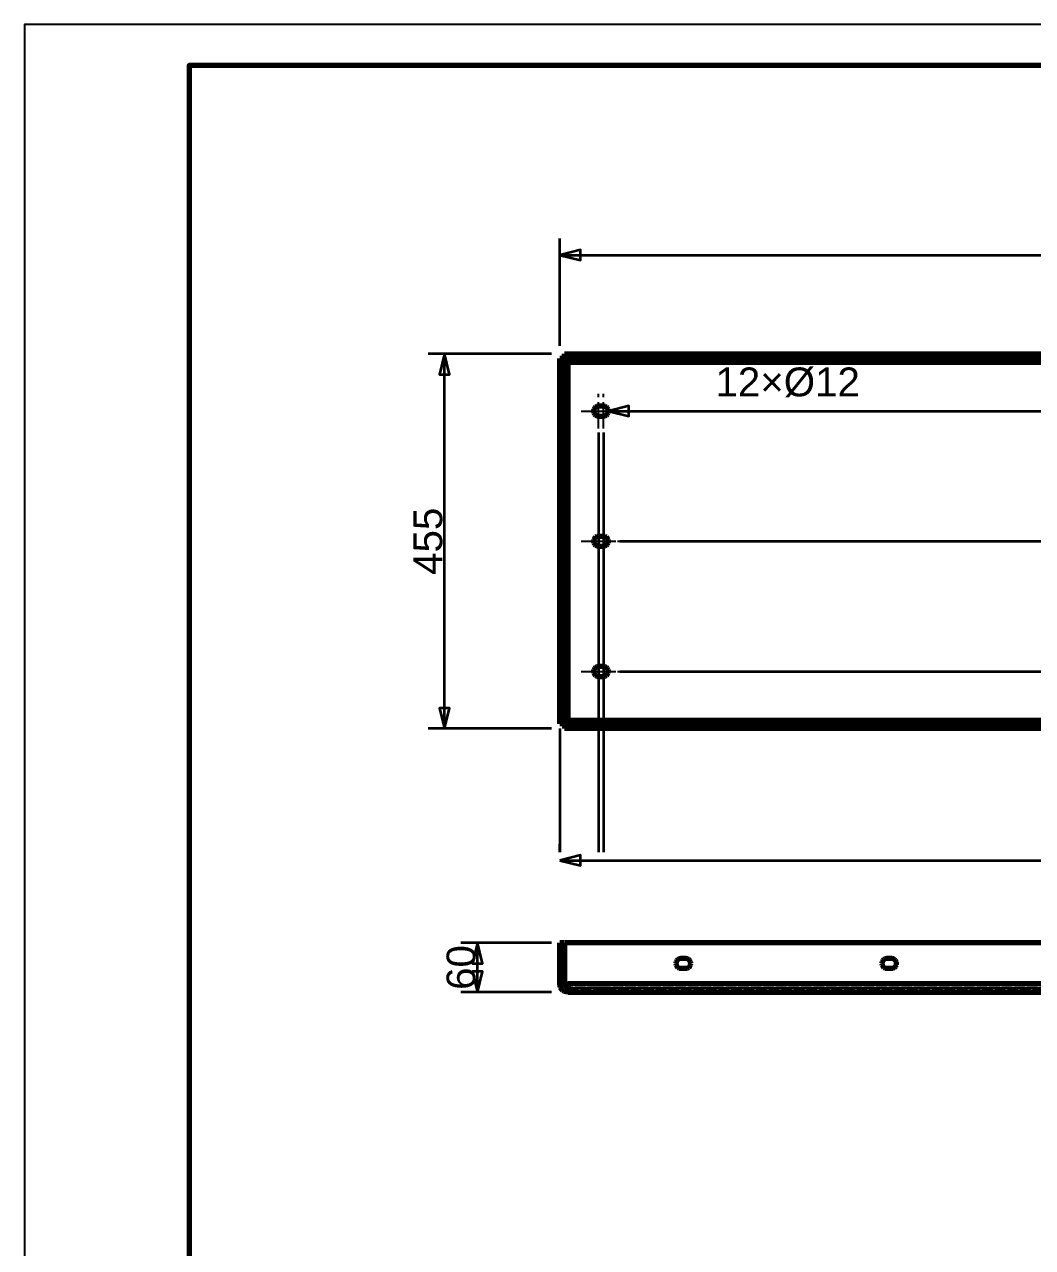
# Model space of a CAD drawing. Header units: millimetres. Extents: x 0 to 420, y 0 to 297.
# Drawn here: x 0 to 122.4, y 148.5 to 297 of the extents above; entities that cross this region are included whole.
import ezdxf
from ezdxf.enums import TextEntityAlignment as Align

# ---------------------------------------------------------------- set-up
doc = ezdxf.new("R2010")
doc.units = ezdxf.units.MM
doc.linetypes.add('CENTER', pattern=[5.08, 3.175, -0.635, 0.635, -0.635])
doc.linetypes.add('DASHED', pattern=[1.524, 1.27, -0.254])
doc.styles.add('GOST', font='Arial')

msp = doc.modelspace()

# ---------------------------------------------------------------- linework, layer by layer
at = {"color": 7, "lineweight": 35}
for p, q in [((65, 258), (65, 271)), ((65, 269), (220, 269)), ((64, 257), (49, 257)), ((51, 211.5), (51, 257)), ((70.9, 250.05), (82.9, 250.05)), ((72.3, 250.05), (235, 250.05)), ((72.9, 250.05), (235, 250.05)), ((82.9, 250.05), (87.9, 250.05)), ((69.7, 247.45), (69.7, 196.5)), ((70.3, 247.45), (70.3, 196.5)), ((72.3, 234.25), (235, 234.25)), ((72.9, 234.25), (235, 234.25)), ((69.7, 231.65), (69.7, 196.5)), ((70.3, 231.65), (70.3, 196.5)), ((72.3, 218.45), (235, 218.45)), ((72.9, 218.45), (235, 218.45)), ((69.7, 215.85), (69.7, 196.5)), ((70.3, 215.85), (70.3, 196.5)), ((64, 211.5), (49, 211.5)), ((65, 211.5), (65, 196.5)), ((65, 196.5), (65, 197.5)), ((65, 195.5), (220, 195.5)), ((64, 185.5), (53, 185.5)), ((55, 179.5), (55, 185.5)), ((64, 179.5), (53, 179.5))]:
    msp.add_line(p, q, dxfattribs=at)
at = {"color": 1, "lineweight": 70}
for p, q in [((65.57, 256.5), (65.57, 257)), ((65.57, 257), (219.43, 257)), ((65.5, 256.43), (65, 256.43)), ((65, 212.07), (65, 256.43)), ((65.5, 212.07), (65.5, 256.43)), ((65.51, 256), (65.5, 256)), ((65.5, 256), (65.5, 256)), ((65.53, 256), (65.51, 256)), ((65.55, 256), (65.53, 256)), ((65.58, 256), (65.55, 256)), ((65.57, 256.5), (219.43, 256.5)), ((65.61, 256), (65.58, 256)), ((65.65, 256), (65.61, 256)), ((65.69, 256), (65.65, 256)), ((65.73, 256), (65.69, 256)), ((65.78, 256), (65.73, 256)), ((65.83, 256), (65.78, 256)), ((65.89, 256), (65.83, 256)), ((65.94, 256), (65.89, 256)), ((66, 256), (65.94, 256)), ((66, 256.49), (66, 256.5)), ((66, 256.5), (66, 256.5)), ((66, 256.47), (66, 256.49)), ((66, 256.45), (66, 256.47)), ((66, 256.42), (66, 256.45)), ((66, 256.39), (66, 256.42)), ((66, 256.35), (66, 256.39)), ((66, 256.31), (66, 256.35)), ((66, 256.27), (66, 256.31)), ((66, 256.22), (66, 256.27)), ((66, 256.17), (66, 256.22)), ((66, 256.11), (66, 256.17)), ((66, 256.06), (66, 256.11)), ((66, 256), (66, 256.06)), ((66, 212.5), (66, 256)), ((66, 256), (219, 256)), ((69.13, 250.24), (69.1, 250.05)), ((69.1, 250.05), (69.13, 249.86)), ((69.21, 250.4), (69.13, 250.24)), ((69.13, 249.86), (69.21, 249.7)), ((69.35, 250.54), (69.21, 250.4)), ((69.21, 249.7), (69.35, 249.56)), ((69.51, 250.62), (69.35, 250.54)), ((69.35, 249.56), (69.51, 249.48)), ((69.7, 250.65), (69.51, 250.62)), ((70.3, 250.65), (69.7, 250.65)), ((70.49, 250.62), (70.3, 250.65)), ((70.65, 250.54), (70.49, 250.62)), ((70.49, 249.48), (70.65, 249.56)), ((70.79, 250.4), (70.65, 250.54)), ((70.65, 249.56), (70.79, 249.7)), ((70.87, 250.24), (70.79, 250.4)), ((70.79, 249.7), (70.87, 249.86)), ((70.9, 250.05), (70.87, 250.24)), ((70.87, 249.86), (70.9, 250.05)), ((69.51, 249.48), (69.7, 249.45)), ((69.7, 249.45), (70.3, 249.45)), ((70.3, 249.45), (70.49, 249.48)), ((69.35, 234.74), (69.21, 234.6)), ((69.51, 234.82), (69.35, 234.74)), ((69.7, 234.85), (69.51, 234.82)), ((70.3, 234.85), (69.7, 234.85)), ((70.49, 234.82), (70.3, 234.85)), ((70.65, 234.74), (70.49, 234.82)), ((70.79, 234.6), (70.65, 234.74)), ((69.13, 234.44), (69.1, 234.25)), ((69.1, 234.25), (69.13, 234.06)), ((69.21, 234.6), (69.13, 234.44)), ((69.13, 234.06), (69.21, 233.9)), ((69.21, 233.9), (69.35, 233.76)), ((69.35, 233.76), (69.51, 233.68)), ((69.51, 233.68), (69.7, 233.65)), ((69.7, 233.65), (70.3, 233.65)), ((70.3, 233.65), (70.49, 233.68)), ((70.49, 233.68), (70.65, 233.76)), ((70.65, 233.76), (70.79, 233.9)), ((70.87, 234.44), (70.79, 234.6)), ((70.79, 233.9), (70.87, 234.06)), ((70.9, 234.25), (70.87, 234.44)), ((70.87, 234.06), (70.9, 234.25)), ((69.13, 218.64), (69.1, 218.45)), ((69.1, 218.45), (69.13, 218.26)), ((69.21, 218.8), (69.13, 218.64)), ((69.35, 218.94), (69.21, 218.8)), ((69.51, 219.02), (69.35, 218.94)), ((69.7, 219.05), (69.51, 219.02)), ((70.3, 219.05), (69.7, 219.05)), ((70.49, 219.02), (70.3, 219.05)), ((70.65, 218.94), (70.49, 219.02)), ((70.79, 218.8), (70.65, 218.94)), ((70.87, 218.64), (70.79, 218.8)), ((70.9, 218.45), (70.87, 218.64)), ((70.87, 218.26), (70.9, 218.45)), ((69.13, 218.26), (69.21, 218.1)), ((69.21, 218.1), (69.35, 217.96)), ((69.35, 217.96), (69.51, 217.88)), ((69.51, 217.88), (69.7, 217.85)), ((69.7, 217.85), (70.3, 217.85)), ((70.3, 217.85), (70.49, 217.88)), ((70.49, 217.88), (70.65, 217.96)), ((70.65, 217.96), (70.79, 218.1)), ((70.79, 218.1), (70.87, 218.26)), ((65.51, 212.5), (65.5, 212.5)), ((65.5, 212.5), (65.5, 212.5)), ((65.53, 212.5), (65.51, 212.5)), ((65.55, 212.5), (65.53, 212.5)), ((65.58, 212.5), (65.55, 212.5)), ((65.61, 212.5), (65.58, 212.5)), ((65.65, 212.5), (65.61, 212.5)), ((65.69, 212.5), (65.65, 212.5)), ((65.73, 212.5), (65.69, 212.5)), ((65.78, 212.5), (65.73, 212.5)), ((65.83, 212.5), (65.78, 212.5)), ((65.89, 212.5), (65.83, 212.5)), ((65.94, 212.5), (65.89, 212.5)), ((66, 212.5), (65.94, 212.5)), ((66, 212.5), (66, 212.44)), ((219, 212.5), (66, 212.5)), ((66, 212.44), (66, 212.39)), ((66, 212.39), (66, 212.33)), ((65.5, 212.07), (65, 212.07)), ((219.43, 212), (65.57, 212)), ((65.57, 212), (65.57, 211.5)), ((219.43, 211.5), (65.57, 211.5)), ((66, 212.33), (66, 212.28)), ((66, 212.28), (66, 212.23)), ((66, 212.23), (66, 212.19)), ((66, 212.19), (66, 212.15)), ((66, 212.15), (66, 212.11)), ((66, 212.11), (66, 212.08)), ((66, 212.08), (66, 212.05)), ((66, 212.05), (66, 212.03)), ((66, 212.03), (66, 212.01)), ((66, 212.01), (66, 212)), ((66, 212), (66, 212)), ((65, 180.5), (65, 185.5)), ((65.5, 185.5), (65, 185.5)), ((65.5, 180.5), (65.5, 185.5)), ((65.57, 185.5), (65.57, 180.5)), ((219.43, 185.5), (65.57, 185.5)), ((79.13, 183.19), (79.1, 183)), ((79.13, 183.19), (79.1, 183)), ((79.1, 183), (79.13, 182.81)), ((79.1, 183), (79.13, 182.81)), ((79.21, 183.35), (79.13, 183.19)), ((79.21, 183.35), (79.13, 183.19)), ((79.13, 182.81), (79.21, 182.65)), ((79.13, 182.81), (79.21, 182.65)), ((79.35, 183.49), (79.21, 183.35)), ((79.35, 183.49), (79.21, 183.35)), ((79.51, 183.57), (79.35, 183.49)), ((79.51, 183.57), (79.35, 183.49)), ((79.7, 183.6), (79.51, 183.57)), ((79.7, 183.6), (79.51, 183.57)), ((80.3, 183.6), (79.7, 183.6)), ((80.49, 183.57), (80.3, 183.6)), ((80.49, 183.57), (80.3, 183.6)), ((80.65, 183.49), (80.49, 183.57)), ((80.65, 183.49), (80.49, 183.57)), ((80.79, 183.35), (80.65, 183.49)), ((80.79, 183.35), (80.65, 183.49)), ((80.87, 183.19), (80.79, 183.35)), ((80.87, 183.19), (80.79, 183.35)), ((80.79, 182.65), (80.87, 182.81)), ((80.79, 182.65), (80.87, 182.81)), ((80.9, 183), (80.87, 183.19)), ((80.9, 183), (80.87, 183.19)), ((80.87, 182.81), (80.9, 183)), ((80.87, 182.81), (80.9, 183)), ((104.13, 183.19), (104.1, 183)), ((104.13, 183.19), (104.1, 183)), ((104.1, 183), (104.13, 182.81)), ((104.1, 183), (104.13, 182.81)), ((104.21, 183.35), (104.13, 183.19)), ((104.21, 183.35), (104.13, 183.19)), ((104.13, 182.81), (104.21, 182.65)), ((104.13, 182.81), (104.21, 182.65)), ((104.35, 183.49), (104.21, 183.35)), ((104.35, 183.49), (104.21, 183.35)), ((104.51, 183.57), (104.35, 183.49)), ((104.51, 183.57), (104.35, 183.49)), ((104.7, 183.6), (104.51, 183.57)), ((104.7, 183.6), (104.51, 183.57)), ((105.3, 183.6), (104.7, 183.6)), ((105.49, 183.57), (105.3, 183.6)), ((105.49, 183.57), (105.3, 183.6)), ((105.65, 183.49), (105.49, 183.57)), ((105.65, 183.49), (105.49, 183.57)), ((105.79, 183.35), (105.65, 183.49)), ((105.79, 183.35), (105.65, 183.49)), ((105.87, 183.19), (105.79, 183.35)), ((105.87, 183.19), (105.79, 183.35)), ((105.79, 182.65), (105.87, 182.81)), ((105.79, 182.65), (105.87, 182.81)), ((105.9, 183), (105.87, 183.19)), ((105.9, 183), (105.87, 183.19)), ((105.87, 182.81), (105.9, 183)), ((105.87, 182.81), (105.9, 183)), ((79.21, 182.65), (79.35, 182.51)), ((79.21, 182.65), (79.35, 182.51)), ((79.35, 182.51), (79.51, 182.43)), ((79.35, 182.51), (79.51, 182.43)), ((79.51, 182.43), (79.7, 182.4)), ((79.51, 182.43), (79.7, 182.4)), ((79.7, 182.4), (80.3, 182.4)), ((80.3, 182.4), (80.49, 182.43)), ((80.3, 182.4), (80.49, 182.43)), ((80.49, 182.43), (80.65, 182.51)), ((80.49, 182.43), (80.65, 182.51)), ((80.65, 182.51), (80.79, 182.65)), ((80.65, 182.51), (80.79, 182.65)), ((104.21, 182.65), (104.35, 182.51)), ((104.21, 182.65), (104.35, 182.51)), ((104.35, 182.51), (104.51, 182.43)), ((104.35, 182.51), (104.51, 182.43)), ((104.51, 182.43), (104.7, 182.4)), ((104.51, 182.43), (104.7, 182.4)), ((104.7, 182.4), (105.3, 182.4)), ((105.3, 182.4), (105.49, 182.43)), ((105.3, 182.4), (105.49, 182.43)), ((105.49, 182.43), (105.65, 182.51)), ((105.49, 182.43), (105.65, 182.51)), ((105.65, 182.51), (105.79, 182.65)), ((105.65, 182.51), (105.79, 182.65)), ((65.03, 180.28), (65, 180.5)), ((65.5, 180.5), (65, 180.5)), ((65.1, 180.07), (65.03, 180.28)), ((65.22, 179.88), (65.1, 180.07)), ((65.38, 179.72), (65.22, 179.88)), ((65.57, 179.6), (65.38, 179.72)), ((65.52, 180.35), (65.5, 180.5)), ((65.6, 180.21), (65.52, 180.35)), ((65.57, 180.5), (66, 180.5)), ((65.71, 180.1), (65.6, 180.21)), ((65.85, 180.02), (65.71, 180.1)), ((66, 180), (65.85, 180.02)), ((66, 180.5), (66, 180.39)), ((219, 180.5), (66, 180.5)), ((66, 180.39), (66, 180.28)), ((66, 180.28), (66, 180.17)), ((66, 180.17), (66, 180.07)), ((66, 180.07), (66, 179.97)), ((66, 179.97), (66, 179.88)), ((66, 179.88), (66, 179.79)), ((66, 179.79), (66, 179.72)), ((66, 179.72), (66, 179.65)), ((65.78, 179.53), (65.57, 179.6)), ((66, 179.5), (65.78, 179.53)), ((66, 179.65), (66, 179.6)), ((66, 179.6), (66, 179.56)), ((66, 179.56), (66, 179.53)), ((66, 179.53), (66, 179.51)), ((66, 179.51), (66, 179.5)), ((66, 179.5), (219, 179.5))]:
    msp.add_line(p, q, dxfattribs=at)
at = {"color": 5, "linetype": 'DASHED', "lineweight": 35}
for p, q in [((66, 257), (65.57, 257)), ((65.57, 256.5), (65.57, 257)), ((66, 257), (219, 257)), ((66, 256.99), (66, 257)), ((66, 256.5), (66, 257)), ((66, 256.97), (66, 256.99)), ((66, 256.94), (66, 256.97)), ((66, 256.9), (66, 256.94)), ((79.12, 257), (79.1, 257)), ((79.1, 257), (79.1, 257)), ((79.1, 257), (79.1, 257)), ((79.1, 257), (79.12, 257)), ((79.13, 257), (79.12, 257)), ((79.12, 257), (79.13, 257)), ((79.16, 257), (79.13, 257)), ((79.13, 257), (79.16, 257)), ((79.19, 257), (79.16, 257)), ((79.16, 257), (79.19, 257)), ((79.23, 257), (79.19, 257)), ((79.19, 257), (79.23, 257)), ((79.28, 257), (79.23, 257)), ((79.23, 257), (79.28, 257)), ((79.33, 257), (79.28, 257)), ((79.28, 257), (79.33, 257)), ((79.38, 257), (79.33, 257)), ((79.33, 257), (79.38, 257)), ((79.44, 257), (79.38, 257)), ((79.38, 257), (79.44, 257)), ((79.5, 257), (79.44, 257)), ((79.44, 257), (79.5, 257)), ((79.57, 257), (79.5, 257)), ((79.5, 257), (79.57, 257)), ((79.63, 257), (79.57, 257)), ((79.57, 257), (79.63, 257)), ((79.7, 257), (79.63, 257)), ((79.63, 257), (79.7, 257)), ((79.7, 257), (80.3, 257)), ((80.3, 257), (79.7, 257)), ((80.3, 257), (80.37, 257)), ((80.37, 257), (80.3, 257)), ((80.37, 257), (80.43, 257)), ((80.43, 257), (80.37, 257)), ((80.43, 257), (80.5, 257)), ((80.5, 257), (80.43, 257)), ((80.5, 257), (80.56, 257)), ((80.56, 257), (80.5, 257)), ((80.56, 257), (80.62, 257)), ((80.62, 257), (80.56, 257)), ((80.62, 257), (80.67, 257)), ((80.67, 257), (80.62, 257)), ((80.67, 257), (80.72, 257)), ((80.72, 257), (80.67, 257)), ((80.72, 257), (80.77, 257)), ((80.77, 257), (80.72, 257)), ((80.77, 257), (80.81, 257)), ((80.81, 257), (80.77, 257)), ((80.81, 257), (80.84, 257)), ((80.84, 257), (80.81, 257)), ((80.84, 257), (80.87, 257)), ((80.87, 257), (80.84, 257)), ((80.87, 257), (80.88, 257)), ((80.88, 257), (80.87, 257)), ((80.88, 257), (80.9, 257)), ((80.9, 257), (80.88, 257)), ((80.9, 257), (80.9, 257)), ((80.9, 257), (80.9, 257)), ((104.12, 257), (104.1, 257)), ((104.1, 257), (104.1, 257)), ((104.1, 257), (104.1, 257)), ((104.1, 257), (104.12, 257)), ((104.13, 257), (104.12, 257)), ((104.12, 257), (104.13, 257)), ((104.16, 257), (104.13, 257)), ((104.13, 257), (104.16, 257)), ((104.19, 257), (104.16, 257)), ((104.16, 257), (104.19, 257)), ((104.23, 257), (104.19, 257)), ((104.19, 257), (104.23, 257)), ((104.28, 257), (104.23, 257)), ((104.23, 257), (104.28, 257)), ((104.33, 257), (104.28, 257)), ((104.28, 257), (104.33, 257)), ((104.38, 257), (104.33, 257)), ((104.33, 257), (104.38, 257)), ((104.44, 257), (104.38, 257)), ((104.38, 257), (104.44, 257)), ((104.5, 257), (104.44, 257)), ((104.44, 257), (104.5, 257)), ((104.57, 257), (104.5, 257)), ((104.5, 257), (104.57, 257)), ((104.63, 257), (104.57, 257)), ((104.57, 257), (104.63, 257)), ((104.7, 257), (104.63, 257)), ((104.63, 257), (104.7, 257)), ((104.7, 257), (105.3, 257)), ((105.3, 257), (104.7, 257)), ((105.3, 257), (105.37, 257)), ((105.37, 257), (105.3, 257)), ((105.37, 257), (105.43, 257)), ((105.43, 257), (105.37, 257)), ((105.43, 257), (105.5, 257)), ((105.5, 257), (105.43, 257)), ((105.5, 257), (105.56, 257)), ((105.56, 257), (105.5, 257)), ((105.56, 257), (105.62, 257)), ((105.62, 257), (105.56, 257)), ((105.62, 257), (105.67, 257)), ((105.67, 257), (105.62, 257)), ((105.67, 257), (105.72, 257)), ((105.72, 257), (105.67, 257)), ((105.72, 257), (105.77, 257)), ((105.77, 257), (105.72, 257)), ((105.77, 257), (105.81, 257)), ((105.81, 257), (105.77, 257)), ((105.81, 257), (105.84, 257)), ((105.84, 257), (105.81, 257)), ((105.84, 257), (105.87, 257)), ((105.87, 257), (105.84, 257)), ((105.87, 257), (105.88, 257)), ((105.88, 257), (105.87, 257)), ((105.88, 257), (105.9, 257)), ((105.9, 257), (105.88, 257)), ((105.9, 257), (105.9, 257)), ((105.9, 257), (105.9, 257)), ((65.5, 256.43), (65, 256.43)), ((65, 256.43), (65, 256)), ((65, 212.5), (65, 256)), ((65, 256), (65.01, 256)), ((65.5, 256), (65, 256)), ((65.01, 256), (65.03, 256)), ((65.03, 256), (65.06, 256)), ((65.06, 256), (65.1, 256)), ((65.1, 256), (65.15, 256)), ((65.15, 256), (65.22, 256)), ((65.22, 256), (65.29, 256)), ((65.29, 256), (65.38, 256)), ((65.38, 256), (65.47, 256)), ((65.47, 256), (65.57, 256)), ((65.5, 256), (65.5, 256.43)), ((65.5, 256), (65.5, 212.5)), ((66, 256.5), (65.57, 256.5)), ((65.57, 256), (65.67, 256)), ((65.67, 256), (65.78, 256)), ((65.78, 256), (65.89, 256)), ((65.89, 256), (66, 256)), ((66, 256.85), (66, 256.9)), ((66, 256.78), (66, 256.85)), ((66, 256.71), (66, 256.78)), ((66, 256.62), (66, 256.71)), ((66, 256.53), (66, 256.62)), ((66, 256.43), (66, 256.53)), ((219, 256.5), (66, 256.5)), ((66, 256.33), (66, 256.43)), ((66, 256.22), (66, 256.33)), ((66, 256.11), (66, 256.22)), ((66, 256), (66, 256.11)), ((79.12, 256.5), (79.1, 256.5)), ((79.1, 256.5), (79.1, 256.5)), ((79.1, 256.5), (79.1, 256.5)), ((79.1, 256.5), (79.12, 256.5)), ((79.13, 256.5), (79.12, 256.5)), ((79.12, 256.5), (79.13, 256.5)), ((79.16, 256.5), (79.13, 256.5)), ((79.13, 256.5), (79.16, 256.5)), ((79.19, 256.5), (79.16, 256.5)), ((79.16, 256.5), (79.19, 256.5)), ((79.23, 256.5), (79.19, 256.5)), ((79.19, 256.5), (79.23, 256.5)), ((79.28, 256.5), (79.23, 256.5)), ((79.23, 256.5), (79.28, 256.5)), ((79.33, 256.5), (79.28, 256.5)), ((79.28, 256.5), (79.33, 256.5)), ((79.38, 256.5), (79.33, 256.5)), ((79.33, 256.5), (79.38, 256.5)), ((79.44, 256.5), (79.38, 256.5)), ((79.38, 256.5), (79.44, 256.5)), ((79.5, 256.5), (79.44, 256.5)), ((79.44, 256.5), (79.5, 256.5)), ((79.57, 256.5), (79.5, 256.5)), ((79.5, 256.5), (79.57, 256.5)), ((79.63, 256.5), (79.57, 256.5)), ((79.57, 256.5), (79.63, 256.5)), ((79.7, 256.5), (79.63, 256.5)), ((79.63, 256.5), (79.7, 256.5)), ((80.3, 256.5), (79.7, 256.5)), ((79.7, 256.5), (80.3, 256.5)), ((80.3, 256.5), (80.37, 256.5)), ((80.37, 256.5), (80.3, 256.5)), ((80.37, 256.5), (80.43, 256.5)), ((80.43, 256.5), (80.37, 256.5)), ((80.43, 256.5), (80.5, 256.5)), ((80.5, 256.5), (80.43, 256.5)), ((80.5, 256.5), (80.56, 256.5)), ((80.56, 256.5), (80.5, 256.5)), ((80.56, 256.5), (80.62, 256.5)), ((80.62, 256.5), (80.56, 256.5)), ((80.62, 256.5), (80.67, 256.5)), ((80.67, 256.5), (80.62, 256.5)), ((80.67, 256.5), (80.72, 256.5)), ((80.72, 256.5), (80.67, 256.5)), ((80.72, 256.5), (80.77, 256.5)), ((80.77, 256.5), (80.72, 256.5)), ((80.77, 256.5), (80.81, 256.5)), ((80.81, 256.5), (80.77, 256.5)), ((80.81, 256.5), (80.84, 256.5)), ((80.84, 256.5), (80.81, 256.5)), ((80.84, 256.5), (80.87, 256.5)), ((80.87, 256.5), (80.84, 256.5)), ((80.87, 256.5), (80.88, 256.5)), ((80.88, 256.5), (80.87, 256.5)), ((80.88, 256.5), (80.9, 256.5)), ((80.9, 256.5), (80.88, 256.5)), ((80.9, 256.5), (80.9, 256.5)), ((80.9, 256.5), (80.9, 256.5)), ((104.12, 256.5), (104.1, 256.5)), ((104.1, 256.5), (104.1, 256.5)), ((104.1, 256.5), (104.1, 256.5)), ((104.1, 256.5), (104.12, 256.5)), ((104.13, 256.5), (104.12, 256.5)), ((104.12, 256.5), (104.13, 256.5)), ((104.16, 256.5), (104.13, 256.5)), ((104.13, 256.5), (104.16, 256.5)), ((104.19, 256.5), (104.16, 256.5)), ((104.16, 256.5), (104.19, 256.5)), ((104.23, 256.5), (104.19, 256.5)), ((104.19, 256.5), (104.23, 256.5)), ((104.28, 256.5), (104.23, 256.5)), ((104.23, 256.5), (104.28, 256.5)), ((104.33, 256.5), (104.28, 256.5)), ((104.28, 256.5), (104.33, 256.5)), ((104.38, 256.5), (104.33, 256.5)), ((104.33, 256.5), (104.38, 256.5)), ((104.44, 256.5), (104.38, 256.5)), ((104.38, 256.5), (104.44, 256.5)), ((104.5, 256.5), (104.44, 256.5)), ((104.44, 256.5), (104.5, 256.5)), ((104.57, 256.5), (104.5, 256.5)), ((104.5, 256.5), (104.57, 256.5)), ((104.63, 256.5), (104.57, 256.5)), ((104.57, 256.5), (104.63, 256.5)), ((104.7, 256.5), (104.63, 256.5)), ((104.63, 256.5), (104.7, 256.5)), ((105.3, 256.5), (104.7, 256.5)), ((104.7, 256.5), (105.3, 256.5)), ((105.3, 256.5), (105.37, 256.5)), ((105.37, 256.5), (105.3, 256.5)), ((105.37, 256.5), (105.43, 256.5)), ((105.43, 256.5), (105.37, 256.5)), ((105.43, 256.5), (105.5, 256.5)), ((105.5, 256.5), (105.43, 256.5)), ((105.5, 256.5), (105.56, 256.5)), ((105.56, 256.5), (105.5, 256.5)), ((105.56, 256.5), (105.62, 256.5)), ((105.62, 256.5), (105.56, 256.5)), ((105.62, 256.5), (105.67, 256.5)), ((105.67, 256.5), (105.62, 256.5)), ((105.67, 256.5), (105.72, 256.5)), ((105.72, 256.5), (105.67, 256.5)), ((105.72, 256.5), (105.77, 256.5)), ((105.77, 256.5), (105.72, 256.5)), ((105.77, 256.5), (105.81, 256.5)), ((105.81, 256.5), (105.77, 256.5)), ((105.81, 256.5), (105.84, 256.5)), ((105.84, 256.5), (105.81, 256.5)), ((105.84, 256.5), (105.87, 256.5)), ((105.87, 256.5), (105.84, 256.5)), ((105.87, 256.5), (105.88, 256.5)), ((105.88, 256.5), (105.87, 256.5)), ((105.88, 256.5), (105.9, 256.5)), ((105.9, 256.5), (105.88, 256.5)), ((105.9, 256.5), (105.9, 256.5)), ((105.9, 256.5), (105.9, 256.5)), ((69.1, 250.05), (69.13, 250.24)), ((69.13, 249.86), (69.1, 250.05)), ((69.13, 250.24), (69.21, 250.4)), ((69.21, 249.7), (69.13, 249.86)), ((69.21, 250.4), (69.35, 250.54)), ((69.35, 249.56), (69.21, 249.7)), ((69.35, 250.54), (69.51, 250.62)), ((69.51, 249.48), (69.35, 249.56)), ((69.51, 250.62), (69.7, 250.65)), ((69.7, 250.65), (70.3, 250.65)), ((70.3, 250.65), (70.49, 250.62)), ((70.49, 250.62), (70.65, 250.54)), ((70.65, 249.56), (70.49, 249.48)), ((70.65, 250.54), (70.79, 250.4)), ((70.79, 249.7), (70.65, 249.56)), ((70.79, 250.4), (70.87, 250.24)), ((70.87, 249.86), (70.79, 249.7)), ((70.87, 250.24), (70.9, 250.05)), ((70.9, 250.05), (70.87, 249.86)), ((69.7, 249.45), (69.51, 249.48)), ((70.3, 249.45), (69.7, 249.45)), ((70.49, 249.48), (70.3, 249.45)), ((69.21, 234.6), (69.35, 234.74)), ((69.35, 234.74), (69.51, 234.82)), ((69.51, 234.82), (69.7, 234.85)), ((69.7, 234.85), (70.3, 234.85)), ((70.3, 234.85), (70.49, 234.82)), ((70.49, 234.82), (70.65, 234.74)), ((70.65, 234.74), (70.79, 234.6)), ((69.1, 234.25), (69.13, 234.44)), ((69.13, 234.06), (69.1, 234.25)), ((69.13, 234.44), (69.21, 234.6)), ((69.21, 233.9), (69.13, 234.06)), ((69.35, 233.76), (69.21, 233.9)), ((69.51, 233.68), (69.35, 233.76)), ((69.7, 233.65), (69.51, 233.68)), ((70.3, 233.65), (69.7, 233.65)), ((70.49, 233.68), (70.3, 233.65)), ((70.65, 233.76), (70.49, 233.68)), ((70.79, 233.9), (70.65, 233.76)), ((70.79, 234.6), (70.87, 234.44)), ((70.87, 234.06), (70.79, 233.9)), ((70.87, 234.44), (70.9, 234.25)), ((70.9, 234.25), (70.87, 234.06)), ((69.1, 218.45), (69.13, 218.64)), ((69.13, 218.26), (69.1, 218.45)), ((69.13, 218.64), (69.21, 218.8)), ((69.21, 218.8), (69.35, 218.94)), ((69.35, 218.94), (69.51, 219.02)), ((69.51, 219.02), (69.7, 219.05)), ((69.7, 219.05), (70.3, 219.05)), ((70.3, 219.05), (70.49, 219.02)), ((70.49, 219.02), (70.65, 218.94)), ((70.65, 218.94), (70.79, 218.8)), ((70.79, 218.8), (70.87, 218.64)), ((70.87, 218.64), (70.9, 218.45)), ((70.9, 218.45), (70.87, 218.26)), ((69.21, 218.1), (69.13, 218.26)), ((69.35, 217.96), (69.21, 218.1)), ((69.51, 217.88), (69.35, 217.96)), ((69.7, 217.85), (69.51, 217.88)), ((70.3, 217.85), (69.7, 217.85)), ((70.49, 217.88), (70.3, 217.85)), ((70.65, 217.96), (70.49, 217.88)), ((70.79, 218.1), (70.65, 217.96)), ((70.87, 218.26), (70.79, 218.1)), ((65.01, 212.5), (65, 212.5)), ((65.5, 212.5), (65, 212.5)), ((65, 212.5), (65, 212.07)), ((65.03, 212.5), (65.01, 212.5)), ((65.06, 212.5), (65.03, 212.5)), ((65.1, 212.5), (65.06, 212.5)), ((65.15, 212.5), (65.1, 212.5)), ((65.22, 212.5), (65.15, 212.5)), ((65.29, 212.5), (65.22, 212.5)), ((65.38, 212.5), (65.29, 212.5)), ((65.47, 212.5), (65.38, 212.5)), ((65.57, 212.5), (65.47, 212.5)), ((65.5, 212.5), (65.5, 212.07)), ((65.67, 212.5), (65.57, 212.5)), ((65.78, 212.5), (65.67, 212.5)), ((65.89, 212.5), (65.78, 212.5)), ((66, 212.5), (65.89, 212.5)), ((66, 212.39), (66, 212.5)), ((66, 212.28), (66, 212.39)), ((65.5, 212.07), (65, 212.07)), ((66, 212), (65.57, 212)), ((65.57, 212), (65.57, 211.5)), ((65.57, 211.5), (66, 211.5)), ((66, 212.17), (66, 212.28)), ((66, 212.07), (66, 212.17)), ((66, 211.97), (66, 212.07)), ((66, 212), (219, 212)), ((66, 212), (66, 211.5)), ((66, 211.88), (66, 211.97)), ((66, 211.79), (66, 211.88)), ((66, 211.72), (66, 211.79)), ((66, 211.65), (66, 211.72)), ((66, 211.6), (66, 211.65)), ((66, 211.56), (66, 211.6)), ((66, 211.53), (66, 211.56)), ((66, 211.51), (66, 211.53)), ((66, 211.5), (66, 211.51)), ((219, 211.5), (66, 211.5)), ((79.12, 212), (79.1, 212)), ((79.1, 212), (79.1, 212)), ((79.1, 212), (79.1, 212)), ((79.1, 212), (79.12, 212)), ((79.12, 211.5), (79.1, 211.5)), ((79.1, 211.5), (79.1, 211.5)), ((79.1, 211.5), (79.1, 211.5)), ((79.1, 211.5), (79.12, 211.5)), ((79.13, 212), (79.12, 212)), ((79.12, 212), (79.13, 212)), ((79.13, 211.5), (79.12, 211.5)), ((79.12, 211.5), (79.13, 211.5)), ((79.16, 212), (79.13, 212)), ((79.13, 212), (79.16, 212)), ((79.16, 211.5), (79.13, 211.5)), ((79.13, 211.5), (79.16, 211.5)), ((79.19, 212), (79.16, 212)), ((79.16, 212), (79.19, 212)), ((79.19, 211.5), (79.16, 211.5)), ((79.16, 211.5), (79.19, 211.5)), ((79.23, 212), (79.19, 212)), ((79.19, 212), (79.23, 212)), ((79.23, 211.5), (79.19, 211.5)), ((79.19, 211.5), (79.23, 211.5)), ((79.28, 212), (79.23, 212)), ((79.23, 212), (79.28, 212)), ((79.28, 211.5), (79.23, 211.5)), ((79.23, 211.5), (79.28, 211.5)), ((79.33, 212), (79.28, 212)), ((79.28, 212), (79.33, 212)), ((79.33, 211.5), (79.28, 211.5)), ((79.28, 211.5), (79.33, 211.5)), ((79.38, 212), (79.33, 212)), ((79.33, 212), (79.38, 212)), ((79.38, 211.5), (79.33, 211.5)), ((79.33, 211.5), (79.38, 211.5)), ((79.44, 212), (79.38, 212)), ((79.38, 212), (79.44, 212)), ((79.44, 211.5), (79.38, 211.5)), ((79.38, 211.5), (79.44, 211.5)), ((79.5, 212), (79.44, 212)), ((79.44, 212), (79.5, 212)), ((79.5, 211.5), (79.44, 211.5)), ((79.44, 211.5), (79.5, 211.5)), ((79.57, 212), (79.5, 212)), ((79.5, 212), (79.57, 212)), ((79.57, 211.5), (79.5, 211.5)), ((79.5, 211.5), (79.57, 211.5)), ((79.63, 212), (79.57, 212)), ((79.57, 212), (79.63, 212)), ((79.63, 211.5), (79.57, 211.5)), ((79.57, 211.5), (79.63, 211.5)), ((79.7, 212), (79.63, 212)), ((79.63, 212), (79.7, 212)), ((79.7, 211.5), (79.63, 211.5)), ((79.63, 211.5), (79.7, 211.5)), ((80.3, 212), (79.7, 212)), ((79.7, 212), (80.3, 212)), ((79.7, 211.5), (80.3, 211.5)), ((80.3, 211.5), (79.7, 211.5)), ((80.3, 212), (80.37, 212)), ((80.37, 212), (80.3, 212)), ((80.3, 211.5), (80.37, 211.5)), ((80.37, 211.5), (80.3, 211.5)), ((80.37, 212), (80.43, 212)), ((80.43, 212), (80.37, 212)), ((80.37, 211.5), (80.43, 211.5)), ((80.43, 211.5), (80.37, 211.5)), ((80.43, 212), (80.5, 212)), ((80.5, 212), (80.43, 212)), ((80.43, 211.5), (80.5, 211.5)), ((80.5, 211.5), (80.43, 211.5)), ((80.5, 212), (80.56, 212)), ((80.56, 212), (80.5, 212)), ((80.5, 211.5), (80.56, 211.5)), ((80.56, 211.5), (80.5, 211.5)), ((80.56, 212), (80.62, 212)), ((80.62, 212), (80.56, 212)), ((80.56, 211.5), (80.62, 211.5)), ((80.62, 211.5), (80.56, 211.5)), ((80.62, 212), (80.67, 212)), ((80.67, 212), (80.62, 212)), ((80.62, 211.5), (80.67, 211.5)), ((80.67, 211.5), (80.62, 211.5)), ((80.67, 212), (80.72, 212)), ((80.72, 212), (80.67, 212)), ((80.67, 211.5), (80.72, 211.5)), ((80.72, 211.5), (80.67, 211.5)), ((80.72, 212), (80.77, 212)), ((80.77, 212), (80.72, 212)), ((80.72, 211.5), (80.77, 211.5)), ((80.77, 211.5), (80.72, 211.5)), ((80.77, 212), (80.81, 212)), ((80.81, 212), (80.77, 212)), ((80.77, 211.5), (80.81, 211.5)), ((80.81, 211.5), (80.77, 211.5)), ((80.81, 212), (80.84, 212)), ((80.84, 212), (80.81, 212)), ((80.81, 211.5), (80.84, 211.5)), ((80.84, 211.5), (80.81, 211.5)), ((80.84, 212), (80.87, 212)), ((80.87, 212), (80.84, 212)), ((80.84, 211.5), (80.87, 211.5)), ((80.87, 211.5), (80.84, 211.5)), ((80.87, 212), (80.88, 212)), ((80.88, 212), (80.87, 212)), ((80.87, 211.5), (80.88, 211.5)), ((80.88, 211.5), (80.87, 211.5)), ((80.88, 212), (80.9, 212)), ((80.9, 212), (80.88, 212)), ((80.88, 211.5), (80.9, 211.5)), ((80.9, 211.5), (80.88, 211.5)), ((80.9, 212), (80.9, 212)), ((80.9, 212), (80.9, 212)), ((80.9, 211.5), (80.9, 211.5)), ((80.9, 211.5), (80.9, 211.5)), ((104.12, 212), (104.1, 212)), ((104.1, 212), (104.1, 212)), ((104.1, 212), (104.1, 212)), ((104.1, 212), (104.12, 212)), ((104.12, 211.5), (104.1, 211.5)), ((104.1, 211.5), (104.1, 211.5)), ((104.1, 211.5), (104.1, 211.5)), ((104.1, 211.5), (104.12, 211.5)), ((104.13, 212), (104.12, 212)), ((104.12, 212), (104.13, 212)), ((104.13, 211.5), (104.12, 211.5)), ((104.12, 211.5), (104.13, 211.5)), ((104.16, 212), (104.13, 212)), ((104.13, 212), (104.16, 212)), ((104.16, 211.5), (104.13, 211.5)), ((104.13, 211.5), (104.16, 211.5)), ((104.19, 212), (104.16, 212)), ((104.16, 212), (104.19, 212)), ((104.19, 211.5), (104.16, 211.5)), ((104.16, 211.5), (104.19, 211.5)), ((104.23, 212), (104.19, 212)), ((104.19, 212), (104.23, 212)), ((104.23, 211.5), (104.19, 211.5)), ((104.19, 211.5), (104.23, 211.5)), ((104.28, 212), (104.23, 212)), ((104.23, 212), (104.28, 212)), ((104.28, 211.5), (104.23, 211.5)), ((104.23, 211.5), (104.28, 211.5)), ((104.33, 212), (104.28, 212)), ((104.28, 212), (104.33, 212)), ((104.33, 211.5), (104.28, 211.5)), ((104.28, 211.5), (104.33, 211.5)), ((104.38, 212), (104.33, 212)), ((104.33, 212), (104.38, 212)), ((104.38, 211.5), (104.33, 211.5)), ((104.33, 211.5), (104.38, 211.5)), ((104.44, 212), (104.38, 212)), ((104.38, 212), (104.44, 212)), ((104.44, 211.5), (104.38, 211.5)), ((104.38, 211.5), (104.44, 211.5)), ((104.5, 212), (104.44, 212)), ((104.44, 212), (104.5, 212)), ((104.5, 211.5), (104.44, 211.5)), ((104.44, 211.5), (104.5, 211.5)), ((104.57, 212), (104.5, 212)), ((104.5, 212), (104.57, 212)), ((104.57, 211.5), (104.5, 211.5)), ((104.5, 211.5), (104.57, 211.5)), ((104.63, 212), (104.57, 212)), ((104.57, 212), (104.63, 212)), ((104.63, 211.5), (104.57, 211.5)), ((104.57, 211.5), (104.63, 211.5)), ((104.7, 212), (104.63, 212)), ((104.63, 212), (104.7, 212)), ((104.7, 211.5), (104.63, 211.5)), ((104.63, 211.5), (104.7, 211.5)), ((105.3, 212), (104.7, 212)), ((104.7, 212), (105.3, 212)), ((104.7, 211.5), (105.3, 211.5)), ((105.3, 211.5), (104.7, 211.5)), ((105.3, 212), (105.37, 212)), ((105.37, 212), (105.3, 212)), ((105.3, 211.5), (105.37, 211.5)), ((105.37, 211.5), (105.3, 211.5)), ((105.37, 212), (105.43, 212)), ((105.43, 212), (105.37, 212)), ((105.37, 211.5), (105.43, 211.5)), ((105.43, 211.5), (105.37, 211.5)), ((105.43, 212), (105.5, 212)), ((105.5, 212), (105.43, 212)), ((105.43, 211.5), (105.5, 211.5)), ((105.5, 211.5), (105.43, 211.5)), ((105.5, 212), (105.56, 212)), ((105.56, 212), (105.5, 212)), ((105.5, 211.5), (105.56, 211.5)), ((105.56, 211.5), (105.5, 211.5)), ((105.56, 212), (105.62, 212)), ((105.62, 212), (105.56, 212)), ((105.56, 211.5), (105.62, 211.5)), ((105.62, 211.5), (105.56, 211.5)), ((105.62, 212), (105.67, 212)), ((105.67, 212), (105.62, 212)), ((105.62, 211.5), (105.67, 211.5)), ((105.67, 211.5), (105.62, 211.5)), ((105.67, 212), (105.72, 212)), ((105.72, 212), (105.67, 212)), ((105.67, 211.5), (105.72, 211.5)), ((105.72, 211.5), (105.67, 211.5)), ((105.72, 212), (105.77, 212)), ((105.77, 212), (105.72, 212)), ((105.72, 211.5), (105.77, 211.5)), ((105.77, 211.5), (105.72, 211.5)), ((105.77, 212), (105.81, 212)), ((105.81, 212), (105.77, 212)), ((105.77, 211.5), (105.81, 211.5)), ((105.81, 211.5), (105.77, 211.5)), ((105.81, 212), (105.84, 212)), ((105.84, 212), (105.81, 212)), ((105.81, 211.5), (105.84, 211.5)), ((105.84, 211.5), (105.81, 211.5)), ((105.84, 212), (105.87, 212)), ((105.87, 212), (105.84, 212)), ((105.84, 211.5), (105.87, 211.5)), ((105.87, 211.5), (105.84, 211.5)), ((105.87, 212), (105.88, 212)), ((105.88, 212), (105.87, 212)), ((105.87, 211.5), (105.88, 211.5)), ((105.88, 211.5), (105.87, 211.5)), ((105.88, 212), (105.9, 212)), ((105.9, 212), (105.88, 212)), ((105.88, 211.5), (105.9, 211.5)), ((105.9, 211.5), (105.88, 211.5)), ((105.9, 212), (105.9, 212)), ((105.9, 212), (105.9, 212)), ((105.9, 211.5), (105.9, 211.5)), ((105.9, 211.5), (105.9, 211.5)), ((65, 185.5), (65, 180.5)), ((65.5, 185.5), (65, 185.5)), ((65.5, 180.5), (65.5, 185.5)), ((65.57, 180.5), (65.57, 185.5)), ((65.57, 185.5), (219.43, 185.5)), ((65.57, 180.5), (65.57, 185.5)), ((65.57, 185.5), (219.43, 185.5)), ((219.43, 185.5), (65.57, 185.5)), ((65.57, 180.5), (65.57, 185.5)), ((79.1, 183), (79.13, 183.19)), ((79.1, 183), (79.13, 183.19)), ((79.13, 182.81), (79.1, 183)), ((79.13, 182.81), (79.1, 183)), ((79.13, 183.19), (79.21, 183.35)), ((79.13, 183.19), (79.21, 183.35)), ((79.21, 182.65), (79.13, 182.81)), ((79.21, 182.65), (79.13, 182.81)), ((79.21, 183.35), (79.35, 183.49)), ((79.21, 183.35), (79.35, 183.49)), ((79.35, 183.49), (79.51, 183.57)), ((79.35, 183.49), (79.51, 183.57)), ((79.51, 183.57), (79.7, 183.6)), ((79.51, 183.57), (79.7, 183.6)), ((79.7, 183.6), (80.3, 183.6)), ((80.3, 183.6), (79.7, 183.6)), ((79.7, 183.6), (80.3, 183.6)), ((80.3, 183.6), (80.49, 183.57)), ((80.3, 183.6), (80.49, 183.57)), ((80.49, 183.57), (80.65, 183.49)), ((80.49, 183.57), (80.65, 183.49)), ((80.65, 183.49), (80.79, 183.35)), ((80.65, 183.49), (80.79, 183.35)), ((80.79, 183.35), (80.87, 183.19)), ((80.79, 183.35), (80.87, 183.19)), ((80.87, 182.81), (80.79, 182.65)), ((80.87, 182.81), (80.79, 182.65)), ((80.87, 183.19), (80.9, 183)), ((80.87, 183.19), (80.9, 183)), ((80.9, 183), (80.87, 182.81)), ((80.9, 183), (80.87, 182.81)), ((104.1, 183), (104.13, 183.19)), ((104.1, 183), (104.13, 183.19)), ((104.13, 182.81), (104.1, 183)), ((104.13, 182.81), (104.1, 183)), ((104.13, 183.19), (104.21, 183.35)), ((104.13, 183.19), (104.21, 183.35)), ((104.21, 182.65), (104.13, 182.81)), ((104.21, 182.65), (104.13, 182.81)), ((104.21, 183.35), (104.35, 183.49)), ((104.21, 183.35), (104.35, 183.49)), ((104.35, 183.49), (104.51, 183.57)), ((104.35, 183.49), (104.51, 183.57)), ((104.51, 183.57), (104.7, 183.6)), ((104.51, 183.57), (104.7, 183.6)), ((104.7, 183.6), (105.3, 183.6)), ((105.3, 183.6), (104.7, 183.6)), ((104.7, 183.6), (105.3, 183.6)), ((105.3, 183.6), (105.49, 183.57)), ((105.3, 183.6), (105.49, 183.57)), ((105.49, 183.57), (105.65, 183.49)), ((105.49, 183.57), (105.65, 183.49)), ((105.65, 183.49), (105.79, 183.35)), ((105.65, 183.49), (105.79, 183.35)), ((105.79, 183.35), (105.87, 183.19)), ((105.79, 183.35), (105.87, 183.19)), ((105.87, 182.81), (105.79, 182.65)), ((105.87, 182.81), (105.79, 182.65)), ((105.87, 183.19), (105.9, 183)), ((105.87, 183.19), (105.9, 183)), ((105.9, 183), (105.87, 182.81)), ((105.9, 183), (105.87, 182.81)), ((79.35, 182.51), (79.21, 182.65)), ((79.35, 182.51), (79.21, 182.65)), ((79.51, 182.43), (79.35, 182.51)), ((79.51, 182.43), (79.35, 182.51)), ((79.7, 182.4), (79.51, 182.43)), ((79.7, 182.4), (79.51, 182.43)), ((80.3, 182.4), (79.7, 182.4)), ((79.7, 182.4), (80.3, 182.4)), ((80.3, 182.4), (79.7, 182.4)), ((80.49, 182.43), (80.3, 182.4)), ((80.49, 182.43), (80.3, 182.4)), ((80.65, 182.51), (80.49, 182.43)), ((80.65, 182.51), (80.49, 182.43)), ((80.79, 182.65), (80.65, 182.51)), ((80.79, 182.65), (80.65, 182.51)), ((104.35, 182.51), (104.21, 182.65)), ((104.35, 182.51), (104.21, 182.65)), ((104.51, 182.43), (104.35, 182.51)), ((104.51, 182.43), (104.35, 182.51)), ((104.7, 182.4), (104.51, 182.43)), ((104.7, 182.4), (104.51, 182.43)), ((105.3, 182.4), (104.7, 182.4)), ((104.7, 182.4), (105.3, 182.4)), ((105.3, 182.4), (104.7, 182.4)), ((105.49, 182.43), (105.3, 182.4)), ((105.49, 182.43), (105.3, 182.4)), ((105.65, 182.51), (105.49, 182.43)), ((105.65, 182.51), (105.49, 182.43)), ((105.79, 182.65), (105.65, 182.51)), ((105.79, 182.65), (105.65, 182.51)), ((65, 180.5), (65.03, 180.28)), ((65.5, 180.5), (65, 180.5)), ((65.5, 180.5), (65, 180.5)), ((65.5, 180.5), (65, 180.5)), ((65.03, 180.28), (65.1, 180.07)), ((65.1, 180.07), (65.22, 179.88)), ((65.22, 179.88), (65.38, 179.72)), ((65.38, 179.72), (65.57, 179.6)), ((65.52, 180.35), (65.5, 180.5)), ((65.6, 180.21), (65.52, 180.35)), ((66, 180.5), (65.57, 180.5)), ((66, 180.5), (65.57, 180.5)), ((66, 180.5), (65.57, 180.5)), ((65.71, 180.1), (65.6, 180.21)), ((65.85, 180.02), (65.71, 180.1)), ((66, 180), (65.85, 180.02)), ((66, 180.39), (66, 180.5)), ((66, 180.44), (66, 180.5)), ((66, 180.44), (66, 180.5)), ((66, 180.39), (66, 180.44)), ((66, 180.39), (66, 180.44)), ((66, 180.28), (66, 180.39)), ((66, 180.33), (66, 180.39)), ((66, 180.33), (66, 180.39)), ((66, 180.28), (66, 180.33)), ((66, 180.28), (66, 180.33)), ((66, 180.17), (66, 180.28)), ((66, 180.23), (66, 180.28)), ((66, 180.23), (66, 180.28)), ((66, 180.19), (66, 180.23)), ((66, 180.19), (66, 180.23)), ((66, 180.15), (66, 180.19)), ((66, 180.15), (66, 180.19)), ((66, 180.07), (66, 180.17)), ((66, 180.11), (66, 180.15)), ((66, 180.11), (66, 180.15)), ((66, 180.08), (66, 180.11)), ((66, 180.08), (66, 180.11)), ((66, 180.05), (66, 180.08)), ((66, 180.05), (66, 180.08)), ((66, 179.97), (66, 180.07)), ((66, 180.03), (66, 180.05)), ((66, 180.03), (66, 180.05)), ((66, 180.01), (66, 180.03)), ((66, 180.01), (66, 180.03)), ((66, 180), (66, 180.01)), ((66, 180), (66, 180.01)), ((66, 180), (66, 179.5)), ((66, 180), (66, 179.5)), ((66, 180), (66, 180)), ((66, 180), (219, 180)), ((66, 180), (66, 180)), ((219, 180), (66, 180)), ((66, 179.88), (66, 179.97)), ((66, 179.79), (66, 179.88)), ((66, 179.72), (66, 179.79)), ((66, 179.65), (66, 179.72)), ((69.12, 180), (69.1, 180)), ((69.1, 180), (69.1, 180)), ((69.1, 180), (69.1, 180)), ((69.1, 180), (69.12, 180)), ((69.12, 180), (69.1, 180)), ((69.1, 180), (69.1, 180)), ((69.1, 180), (69.1, 180)), ((69.1, 180), (69.12, 180)), ((69.12, 180), (69.1, 180)), ((69.1, 180), (69.1, 180)), ((69.1, 180), (69.1, 180)), ((69.1, 180), (69.12, 180)), ((69.13, 180), (69.12, 180)), ((69.12, 180), (69.13, 180)), ((69.13, 180), (69.12, 180)), ((69.12, 180), (69.13, 180)), ((69.13, 180), (69.12, 180)), ((69.12, 180), (69.13, 180)), ((69.16, 180), (69.13, 180)), ((69.13, 180), (69.16, 180)), ((69.16, 180), (69.13, 180)), ((69.13, 180), (69.16, 180)), ((69.16, 180), (69.13, 180)), ((69.13, 180), (69.16, 180)), ((69.19, 180), (69.16, 180)), ((69.16, 180), (69.19, 180)), ((69.19, 180), (69.16, 180)), ((69.16, 180), (69.19, 180)), ((69.19, 180), (69.16, 180)), ((69.16, 180), (69.19, 180)), ((69.23, 180), (69.19, 180)), ((69.19, 180), (69.23, 180)), ((69.23, 180), (69.19, 180)), ((69.19, 180), (69.23, 180)), ((69.23, 180), (69.19, 180)), ((69.19, 180), (69.23, 180)), ((69.28, 180), (69.23, 180)), ((69.23, 180), (69.28, 180)), ((69.28, 180), (69.23, 180)), ((69.23, 180), (69.28, 180)), ((69.28, 180), (69.23, 180)), ((69.23, 180), (69.28, 180)), ((69.33, 180), (69.28, 180)), ((69.28, 180), (69.33, 180)), ((69.33, 180), (69.28, 180)), ((69.28, 180), (69.33, 180)), ((69.33, 180), (69.28, 180)), ((69.28, 180), (69.33, 180)), ((69.38, 180), (69.33, 180)), ((69.33, 180), (69.38, 180)), ((69.38, 180), (69.33, 180)), ((69.33, 180), (69.38, 180)), ((69.38, 180), (69.33, 180)), ((69.33, 180), (69.38, 180)), ((69.44, 180), (69.38, 180)), ((69.38, 180), (69.44, 180)), ((69.44, 180), (69.38, 180)), ((69.38, 180), (69.44, 180)), ((69.44, 180), (69.38, 180)), ((69.38, 180), (69.44, 180)), ((69.5, 180), (69.44, 180)), ((69.44, 180), (69.5, 180)), ((69.5, 180), (69.44, 180)), ((69.44, 180), (69.5, 180)), ((69.5, 180), (69.44, 180)), ((69.44, 180), (69.5, 180)), ((69.57, 180), (69.5, 180)), ((69.5, 180), (69.57, 180)), ((69.57, 180), (69.5, 180)), ((69.5, 180), (69.57, 180)), ((69.57, 180), (69.5, 180)), ((69.5, 180), (69.57, 180)), ((69.63, 180), (69.57, 180)), ((69.57, 180), (69.63, 180)), ((69.63, 180), (69.57, 180)), ((69.57, 180), (69.63, 180)), ((69.63, 180), (69.57, 180)), ((69.57, 180), (69.63, 180)), ((69.7, 180), (69.63, 180)), ((69.63, 180), (69.7, 180)), ((69.7, 180), (69.63, 180)), ((69.63, 180), (69.7, 180)), ((69.7, 180), (69.63, 180)), ((69.63, 180), (69.7, 180)), ((70.3, 180), (69.7, 180)), ((69.7, 180), (70.3, 180)), ((70.3, 180), (69.7, 180)), ((69.7, 180), (70.3, 180)), ((70.3, 180), (69.7, 180)), ((69.7, 180), (70.3, 180)), ((70.3, 180), (70.37, 180)), ((70.37, 180), (70.3, 180)), ((70.3, 180), (70.37, 180)), ((70.37, 180), (70.3, 180)), ((70.3, 180), (70.37, 180)), ((70.37, 180), (70.3, 180)), ((70.37, 180), (70.43, 180)), ((70.43, 180), (70.37, 180)), ((70.37, 180), (70.43, 180)), ((70.43, 180), (70.37, 180)), ((70.37, 180), (70.43, 180)), ((70.43, 180), (70.37, 180)), ((70.43, 180), (70.5, 180)), ((70.5, 180), (70.43, 180)), ((70.43, 180), (70.5, 180)), ((70.5, 180), (70.43, 180)), ((70.43, 180), (70.5, 180)), ((70.5, 180), (70.43, 180)), ((70.5, 180), (70.56, 180)), ((70.56, 180), (70.5, 180)), ((70.5, 180), (70.56, 180)), ((70.56, 180), (70.5, 180)), ((70.5, 180), (70.56, 180)), ((70.56, 180), (70.5, 180)), ((70.56, 180), (70.62, 180)), ((70.62, 180), (70.56, 180)), ((70.56, 180), (70.62, 180)), ((70.62, 180), (70.56, 180)), ((70.56, 180), (70.62, 180)), ((70.62, 180), (70.56, 180)), ((70.62, 180), (70.67, 180)), ((70.67, 180), (70.62, 180)), ((70.62, 180), (70.67, 180)), ((70.67, 180), (70.62, 180)), ((70.62, 180), (70.67, 180)), ((70.67, 180), (70.62, 180)), ((70.67, 180), (70.72, 180)), ((70.72, 180), (70.67, 180)), ((70.67, 180), (70.72, 180)), ((70.72, 180), (70.67, 180)), ((70.67, 180), (70.72, 180)), ((70.72, 180), (70.67, 180)), ((70.72, 180), (70.77, 180)), ((70.77, 180), (70.72, 180)), ((70.72, 180), (70.77, 180)), ((70.77, 180), (70.72, 180)), ((70.72, 180), (70.77, 180)), ((70.77, 180), (70.72, 180)), ((70.77, 180), (70.81, 180)), ((70.81, 180), (70.77, 180)), ((70.77, 180), (70.81, 180)), ((70.81, 180), (70.77, 180)), ((70.77, 180), (70.81, 180)), ((70.81, 180), (70.77, 180)), ((70.81, 180), (70.84, 180)), ((70.84, 180), (70.81, 180)), ((70.81, 180), (70.84, 180)), ((70.84, 180), (70.81, 180)), ((70.81, 180), (70.84, 180)), ((70.84, 180), (70.81, 180)), ((70.84, 180), (70.87, 180)), ((70.87, 180), (70.84, 180)), ((70.84, 180), (70.87, 180)), ((70.87, 180), (70.84, 180)), ((70.84, 180), (70.87, 180)), ((70.87, 180), (70.84, 180)), ((70.87, 180), (70.88, 180)), ((70.88, 180), (70.87, 180)), ((70.87, 180), (70.88, 180)), ((70.88, 180), (70.87, 180)), ((70.87, 180), (70.88, 180)), ((70.88, 180), (70.87, 180)), ((70.88, 180), (70.9, 180)), ((70.9, 180), (70.88, 180)), ((70.88, 180), (70.9, 180)), ((70.9, 180), (70.88, 180)), ((70.88, 180), (70.9, 180)), ((70.9, 180), (70.88, 180)), ((70.9, 180), (70.9, 180)), ((70.9, 180), (70.9, 180)), ((70.9, 180), (70.9, 180)), ((70.9, 180), (70.9, 180)), ((70.9, 180), (70.9, 180)), ((70.9, 180), (70.9, 180)), ((65.57, 179.6), (65.78, 179.53)), ((65.78, 179.53), (66, 179.5)), ((66, 179.6), (66, 179.65)), ((66, 179.56), (66, 179.6)), ((66, 179.53), (66, 179.56)), ((66, 179.51), (66, 179.53)), ((66, 179.5), (66, 179.51)), ((219, 179.5), (66, 179.5)), ((69.12, 179.5), (69.1, 179.5)), ((69.1, 179.5), (69.1, 179.5)), ((69.1, 179.5), (69.1, 179.5)), ((69.1, 179.5), (69.12, 179.5)), ((69.12, 179.5), (69.1, 179.5)), ((69.1, 179.5), (69.1, 179.5)), ((69.1, 179.5), (69.1, 179.5)), ((69.1, 179.5), (69.12, 179.5)), ((69.12, 179.5), (69.1, 179.5)), ((69.1, 179.5), (69.1, 179.5)), ((69.1, 179.5), (69.1, 179.5)), ((69.1, 179.5), (69.12, 179.5)), ((69.13, 179.5), (69.12, 179.5)), ((69.12, 179.5), (69.13, 179.5)), ((69.13, 179.5), (69.12, 179.5)), ((69.12, 179.5), (69.13, 179.5)), ((69.13, 179.5), (69.12, 179.5)), ((69.12, 179.5), (69.13, 179.5)), ((69.16, 179.5), (69.13, 179.5)), ((69.13, 179.5), (69.16, 179.5)), ((69.16, 179.5), (69.13, 179.5)), ((69.13, 179.5), (69.16, 179.5)), ((69.16, 179.5), (69.13, 179.5)), ((69.13, 179.5), (69.16, 179.5)), ((69.19, 179.5), (69.16, 179.5)), ((69.16, 179.5), (69.19, 179.5)), ((69.19, 179.5), (69.16, 179.5)), ((69.16, 179.5), (69.19, 179.5)), ((69.19, 179.5), (69.16, 179.5)), ((69.16, 179.5), (69.19, 179.5)), ((69.23, 179.5), (69.19, 179.5)), ((69.19, 179.5), (69.23, 179.5)), ((69.23, 179.5), (69.19, 179.5)), ((69.19, 179.5), (69.23, 179.5)), ((69.23, 179.5), (69.19, 179.5)), ((69.19, 179.5), (69.23, 179.5)), ((69.28, 179.5), (69.23, 179.5)), ((69.23, 179.5), (69.28, 179.5)), ((69.28, 179.5), (69.23, 179.5)), ((69.23, 179.5), (69.28, 179.5)), ((69.28, 179.5), (69.23, 179.5)), ((69.23, 179.5), (69.28, 179.5)), ((69.33, 179.5), (69.28, 179.5)), ((69.28, 179.5), (69.33, 179.5)), ((69.33, 179.5), (69.28, 179.5)), ((69.28, 179.5), (69.33, 179.5)), ((69.33, 179.5), (69.28, 179.5)), ((69.28, 179.5), (69.33, 179.5)), ((69.38, 179.5), (69.33, 179.5)), ((69.33, 179.5), (69.38, 179.5)), ((69.38, 179.5), (69.33, 179.5)), ((69.33, 179.5), (69.38, 179.5)), ((69.38, 179.5), (69.33, 179.5)), ((69.33, 179.5), (69.38, 179.5)), ((69.44, 179.5), (69.38, 179.5)), ((69.38, 179.5), (69.44, 179.5)), ((69.44, 179.5), (69.38, 179.5)), ((69.38, 179.5), (69.44, 179.5)), ((69.44, 179.5), (69.38, 179.5)), ((69.38, 179.5), (69.44, 179.5)), ((69.5, 179.5), (69.44, 179.5)), ((69.44, 179.5), (69.5, 179.5)), ((69.5, 179.5), (69.44, 179.5)), ((69.44, 179.5), (69.5, 179.5)), ((69.5, 179.5), (69.44, 179.5)), ((69.44, 179.5), (69.5, 179.5)), ((69.57, 179.5), (69.5, 179.5)), ((69.5, 179.5), (69.57, 179.5)), ((69.57, 179.5), (69.5, 179.5)), ((69.5, 179.5), (69.57, 179.5)), ((69.57, 179.5), (69.5, 179.5)), ((69.5, 179.5), (69.57, 179.5)), ((69.63, 179.5), (69.57, 179.5)), ((69.57, 179.5), (69.63, 179.5)), ((69.63, 179.5), (69.57, 179.5)), ((69.57, 179.5), (69.63, 179.5)), ((69.63, 179.5), (69.57, 179.5)), ((69.57, 179.5), (69.63, 179.5)), ((69.7, 179.5), (69.63, 179.5)), ((69.63, 179.5), (69.7, 179.5)), ((69.7, 179.5), (69.63, 179.5)), ((69.63, 179.5), (69.7, 179.5)), ((69.7, 179.5), (69.63, 179.5)), ((69.63, 179.5), (69.7, 179.5)), ((69.7, 179.5), (70.3, 179.5)), ((70.3, 179.5), (69.7, 179.5)), ((69.7, 179.5), (70.3, 179.5)), ((70.3, 179.5), (69.7, 179.5)), ((69.7, 179.5), (70.3, 179.5)), ((70.3, 179.5), (69.7, 179.5)), ((70.3, 179.5), (70.37, 179.5)), ((70.37, 179.5), (70.3, 179.5)), ((70.3, 179.5), (70.37, 179.5)), ((70.37, 179.5), (70.3, 179.5)), ((70.3, 179.5), (70.37, 179.5)), ((70.37, 179.5), (70.3, 179.5)), ((70.37, 179.5), (70.43, 179.5)), ((70.43, 179.5), (70.37, 179.5)), ((70.37, 179.5), (70.43, 179.5)), ((70.43, 179.5), (70.37, 179.5)), ((70.37, 179.5), (70.43, 179.5)), ((70.43, 179.5), (70.37, 179.5)), ((70.43, 179.5), (70.5, 179.5)), ((70.5, 179.5), (70.43, 179.5)), ((70.43, 179.5), (70.5, 179.5)), ((70.5, 179.5), (70.43, 179.5)), ((70.43, 179.5), (70.5, 179.5)), ((70.5, 179.5), (70.43, 179.5)), ((70.5, 179.5), (70.56, 179.5)), ((70.56, 179.5), (70.5, 179.5)), ((70.5, 179.5), (70.56, 179.5)), ((70.56, 179.5), (70.5, 179.5)), ((70.5, 179.5), (70.56, 179.5)), ((70.56, 179.5), (70.5, 179.5)), ((70.56, 179.5), (70.62, 179.5)), ((70.62, 179.5), (70.56, 179.5)), ((70.56, 179.5), (70.62, 179.5)), ((70.62, 179.5), (70.56, 179.5)), ((70.56, 179.5), (70.62, 179.5)), ((70.62, 179.5), (70.56, 179.5)), ((70.62, 179.5), (70.67, 179.5)), ((70.67, 179.5), (70.62, 179.5)), ((70.62, 179.5), (70.67, 179.5)), ((70.67, 179.5), (70.62, 179.5)), ((70.62, 179.5), (70.67, 179.5)), ((70.67, 179.5), (70.62, 179.5)), ((70.67, 179.5), (70.72, 179.5)), ((70.72, 179.5), (70.67, 179.5)), ((70.67, 179.5), (70.72, 179.5)), ((70.72, 179.5), (70.67, 179.5)), ((70.67, 179.5), (70.72, 179.5)), ((70.72, 179.5), (70.67, 179.5)), ((70.72, 179.5), (70.77, 179.5)), ((70.77, 179.5), (70.72, 179.5)), ((70.72, 179.5), (70.77, 179.5)), ((70.77, 179.5), (70.72, 179.5)), ((70.72, 179.5), (70.77, 179.5)), ((70.77, 179.5), (70.72, 179.5)), ((70.77, 179.5), (70.81, 179.5)), ((70.81, 179.5), (70.77, 179.5)), ((70.77, 179.5), (70.81, 179.5)), ((70.81, 179.5), (70.77, 179.5)), ((70.77, 179.5), (70.81, 179.5)), ((70.81, 179.5), (70.77, 179.5)), ((70.81, 179.5), (70.84, 179.5)), ((70.84, 179.5), (70.81, 179.5)), ((70.81, 179.5), (70.84, 179.5)), ((70.84, 179.5), (70.81, 179.5)), ((70.81, 179.5), (70.84, 179.5)), ((70.84, 179.5), (70.81, 179.5)), ((70.84, 179.5), (70.87, 179.5)), ((70.87, 179.5), (70.84, 179.5)), ((70.84, 179.5), (70.87, 179.5)), ((70.87, 179.5), (70.84, 179.5)), ((70.84, 179.5), (70.87, 179.5)), ((70.87, 179.5), (70.84, 179.5)), ((70.87, 179.5), (70.88, 179.5)), ((70.88, 179.5), (70.87, 179.5)), ((70.87, 179.5), (70.88, 179.5)), ((70.88, 179.5), (70.87, 179.5)), ((70.87, 179.5), (70.88, 179.5)), ((70.88, 179.5), (70.87, 179.5)), ((70.88, 179.5), (70.9, 179.5)), ((70.9, 179.5), (70.88, 179.5)), ((70.88, 179.5), (70.9, 179.5)), ((70.9, 179.5), (70.88, 179.5)), ((70.88, 179.5), (70.9, 179.5)), ((70.9, 179.5), (70.88, 179.5)), ((70.9, 179.5), (70.9, 179.5)), ((70.9, 179.5), (70.9, 179.5)), ((70.9, 179.5), (70.9, 179.5)), ((70.9, 179.5), (70.9, 179.5)), ((70.9, 179.5), (70.9, 179.5)), ((70.9, 179.5), (70.9, 179.5))]:
    msp.add_line(p, q, dxfattribs=at)
at = {"color": 4, "linetype": 'CENTER', "lineweight": 25}
for p, q in [((69.7, 247.95), (69.7, 252.15)), ((70.3, 247.95), (70.3, 252.15)), ((67.6, 250.05), (71.8, 250.05)), ((68.2, 250.05), (72.4, 250.05)), ((69.7, 232.15), (69.7, 236.35)), ((70.3, 232.15), (70.3, 236.35)), ((67.6, 234.25), (71.8, 234.25)), ((68.2, 234.25), (72.4, 234.25)), ((69.7, 216.35), (69.7, 220.55)), ((70.3, 216.35), (70.3, 220.55)), ((67.6, 218.45), (71.8, 218.45)), ((68.2, 218.45), (72.4, 218.45))]:
    msp.add_line(p, q, dxfattribs=at)
at = {"color": 7, "lineweight": 25}
msp.add_lwpolyline([(0, 0), (420, 0), (420, 297), (0, 297)], close=True, dxfattribs=at)
at = {"color": 7, "lineweight": 70}
msp.add_lwpolyline([(20, 5), (415, 5), (415, 292), (20, 292)], close=True, dxfattribs=at)
at = {"color": 7, "lineweight": 35}
for points in [[(65, 269), (67.5, 268.38), (67.5, 269.62)], [(51, 257), (50.38, 254.5), (51.62, 254.5)], [(70.9, 250.05), (73.4, 249.43), (73.4, 250.68)], [(51, 211.5), (51.62, 214), (50.38, 214)], [(65, 195.5), (67.5, 194.88), (67.5, 196.12)], [(55, 185.5), (54.38, 183), (55.62, 183)], [(55, 179.5), (55.62, 182), (54.38, 182)]]:
    msp.add_lwpolyline(points, close=True, dxfattribs=at)

# ---------------------------------------------------------------- texts
at = {"color": 7, "style": 'GOST'}
msp.add_text('12×Ø12', height=3.5, dxfattribs=at).set_placement((83.9, 251.85))
for s, p in [('455', (49, 234.25)), ('60', (53, 182.5))]:
    msp.add_text(s, height=3.5, rotation=90, dxfattribs=at).set_placement(p, align=Align.MIDDLE)

doc.saveas('drawing.dxf')
